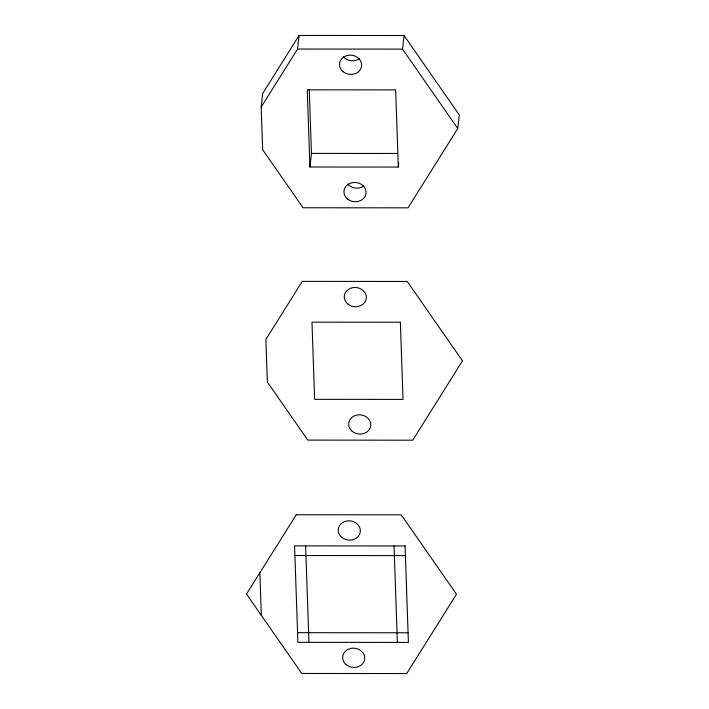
<?xml version="1.0" encoding="UTF-8"?>
<svg xmlns="http://www.w3.org/2000/svg" width="709" height="709" viewBox="0 0 709 709"><rect width="100%" height="100%" fill="white"/><g stroke="black" fill="none" stroke-linecap="round" stroke-linejoin="round"><path stroke-width="1.06" d="M261.169 107.068L262.693 93.482L299.083 35.45L404.059 35.53L459.29 114.938L457.766 128.524L408.029 207.843L303.044 207.764L262.64 149.67L261.169 107.068L297.558 49.036L299.083 35.45M398.795 162.884L398.325 167.058L309.922 166.996L311.446 153.401L309.239 89.467M457.766 128.524L402.535 49.116L404.059 35.53M297.558 49.036L402.535 49.116M311.446 153.401L397.643 153.472M294.909 555.519L405.406 555.599M297.576 632.685L408.074 632.774M398.325 167.058L395.657 89.892L307.254 89.821L309.922 166.996M394.027 545.948L397.359 642.416M305.623 545.877L308.956 642.345M259.866 572.775L261.337 615.377M359.472 58.581A11.069 9.625 6.4 0 1 343.253 56.711M363.877 185.918A11.069 9.625 6.4 0 1 347.658 184.048M302.273 281.376L265.884 339.407L267.355 382.018L307.768 440.103L412.744 440.192L462.49 360.863L407.25 281.464L302.273 281.376M296.256 514.743L246.51 594.062L301.75 673.47L406.727 673.55L456.472 594.231L401.232 514.823L296.256 514.743M400.372 322.232L311.969 322.161L314.645 399.335L403.04 399.406L400.372 322.232M405.078 545.957L294.572 545.868L297.913 642.336L408.411 642.425L405.078 545.957M346.116 664.625A11.069 9.625 6.4 0 0 364.453 660.318A11.069 9.625 6.4 0 0 350.512 648.496A11.069 9.625 6.4 0 0 346.116 664.625M341.711 537.298A11.069 9.625 6.4 0 0 360.048 532.982A11.069 9.625 6.4 0 0 346.107 521.159A11.069 9.625 6.4 0 0 341.711 537.298M352.134 431.267A11.069 9.625 6.4 0 0 370.47 426.951A11.069 9.625 6.4 0 0 356.53 415.128A11.069 9.625 6.4 0 0 352.134 431.267M347.729 303.931A11.069 9.625 6.4 0 0 366.066 299.623A11.069 9.625 6.4 0 0 352.125 287.801A11.069 9.625 6.4 0 0 347.729 303.931M347.419 198.919A11.069 9.625 6.4 0 0 365.755 194.612A11.069 9.625 6.4 0 0 351.815 182.789A11.069 9.625 6.4 0 0 347.419 198.919M343.014 71.591A11.069 9.625 6.4 0 0 361.351 67.284A11.069 9.625 6.4 0 0 347.41 55.453A11.069 9.625 6.4 0 0 343.014 71.591"/></g></svg>
